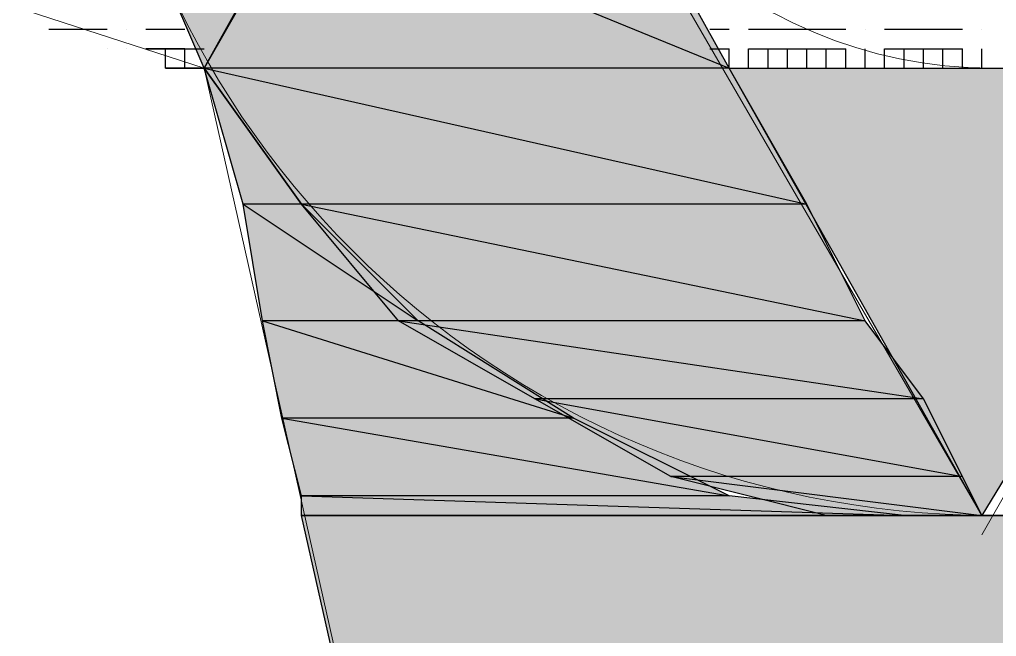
# Model space of a CAD drawing. Header units: millimetres. Extents: x 6 to 745025, y -1528 to 119936.
# Drawn here: x 178.894 to 181.021, y 107.658 to 109.001 of the extents above; entities that cross this region are included whole.
import ezdxf

# ---------------------------------------------------------------- set-up
doc = ezdxf.new("R2010")
doc.units = ezdxf.units.MM
doc.header["$MEASUREMENT"] = 0
doc.layers.get('0').update_dxf_attribs({"linetype": 'CONTINUOUS'})

msp = doc.modelspace()

# ---------------------------------------------------------------- hatches: boundary and pattern name
at = {"true_color": 0x000006}
h = msp.add_hatch(color=0, dxfattribs=at)
h.paths.add_polyline_path([(180.2271, 109.2764), (179.5074, 109.2764), (180.4388, 108.8954)])
h.paths.add_polyline_path([(179.5074, 109.2764), (180.4388, 108.8954), (179.2958, 108.8954)])
at = {"true_color": 0x000003}
msp.add_hatch(color=0, dxfattribs=at).paths.add_polyline_path([(179.1688, 109.1918), (179.4651, 109.1918), (179.2958, 108.8954)])
h = msp.add_hatch(color=0, dxfattribs=at)
h.paths.add_polyline_path([(180.4388, 108.8954), (179.2958, 108.8954), (180.6081, 108.5991)])
h.paths.add_polyline_path([(179.2958, 108.8954), (180.6081, 108.5991), (179.5074, 108.5991)])
at = {"true_color": 0x000005}
h = msp.add_hatch(color=0, dxfattribs=at)
h.paths.add_polyline_path([(179.5074, 108.5991), (179.2958, 108.8954)])
h.paths.add_polyline_path([(179.2958, 108.8954), (179.5074, 108.5991), (179.3804, 108.5991)])
at = {"true_color": 0x000006}
msp.add_hatch(color=0, dxfattribs=at).paths.add_polyline_path([(180.4388, 108.8954), (181.5818, 108.8954), (180.9891, 107.9218)])
at = {"true_color": 0x000005}
h = msp.add_hatch(color=0, dxfattribs=at)
h.paths.add_polyline_path([(179.5074, 108.5991), (179.3804, 108.5991), (179.7614, 108.3451)])
h.paths.add_polyline_path([(179.3804, 108.5991), (179.7614, 108.3451), (179.4228, 108.3451)])
at = {"true_color": 0x000003}
h = msp.add_hatch(color=0, dxfattribs=at)
h.paths.add_polyline_path([(180.6081, 108.5991), (179.5074, 108.5991), (180.7351, 108.3451)])
h.paths.add_polyline_path([(179.5074, 108.5991), (180.7351, 108.3451), (179.7191, 108.3451)])
at = {"true_color": 0x000005}
h = msp.add_hatch(color=0, dxfattribs=at)
h.paths.add_polyline_path([(179.7614, 108.3451), (179.4228, 108.3451), (180.1001, 108.1334)])
h.paths.add_polyline_path([(179.4228, 108.3451), (180.1001, 108.1334), (179.4651, 108.1334)])
at = {"true_color": 0x000003}
h = msp.add_hatch(color=0, dxfattribs=at)
h.paths.add_polyline_path([(180.7351, 108.3451), (179.7191, 108.3451), (180.8621, 108.1758)])
h.paths.add_polyline_path([(179.7191, 108.3451), (180.8621, 108.1758), (180.0154, 108.1758)])
h = msp.add_hatch(color=0, dxfattribs=at)
h.paths.add_polyline_path([(180.8621, 108.1758), (180.0154, 108.1758), (180.9468, 108.0064)])
h.paths.add_polyline_path([(180.0154, 108.1758), (180.9468, 108.0064), (180.3118, 108.0064)])
at = {"true_color": 0x000005}
h = msp.add_hatch(color=0, dxfattribs=at)
h.paths.add_polyline_path([(180.1001, 108.1334), (179.4651, 108.1334), (180.4388, 107.9641)])
h.paths.add_polyline_path([(179.4651, 108.1334), (180.4388, 107.9641), (179.5074, 107.9641)])
at = {"true_color": 0x000003}
h = msp.add_hatch(color=0, dxfattribs=at)
h.paths.add_polyline_path([(180.9468, 108.0064), (180.3118, 108.0064), (180.9891, 107.9218)])
h.paths.add_polyline_path([(180.3118, 108.0064), (180.9891, 107.9218), (180.6504, 107.9218)])
at = {"true_color": 0x000005}
h = msp.add_hatch(color=0, dxfattribs=at)
h.paths.add_polyline_path([(180.4388, 107.9641), (179.5074, 107.9641), (180.8198, 107.9218)])
h.paths.add_polyline_path([(179.5074, 107.9641), (180.8198, 107.9218), (179.5074, 107.9218)])
msp.add_hatch(color=0, dxfattribs=at).paths.add_polyline_path([(179.5074, 107.9218), (182.4708, 107.9218), (180.9891, 101.3601)])
at = {"true_color": 0x000003}
h = msp.add_hatch(color=0, dxfattribs=at)
h.paths.add_polyline_path([(180.9891, 107.9218), (180.6504, 107.9218)])
h.paths.add_polyline_path([(180.6504, 107.9218), (180.9891, 107.9218), (180.9044, 107.9218)])
h = msp.add_hatch(color=0, dxfattribs=at)
h.paths.add_polyline_path([(180.9044, 107.9218), (180.9891, 107.9218)])
h.paths.add_polyline_path([(180.9891, 107.9218), (180.9044, 107.9218)])
h = msp.add_hatch(color=0, dxfattribs=at)
h.paths.add_polyline_path([(181.0738, 107.9218), (180.9891, 107.9218)])
h.paths.add_polyline_path([(181.0738, 107.9218), (180.9891, 107.9218), (181.0314, 107.9218)])

# ---------------------------------------------------------------- linework, layer by layer
at = {"color": 0, "linetype": 'Continuous', "lineweight": 25, "true_color": 0x000005}
for p, q in [((178.9571, 108.9801), (178.9571, 108.9801)), ((178.9571, 108.9801), (178.9571, 108.9801)), ((178.9571, 108.9801), (178.9571, 108.9801)), ((178.9571, 108.9801), (178.9571, 108.9801)), ((178.9571, 108.9801), (178.9571, 108.9801)), ((178.9571, 108.9801), (178.9571, 108.9801)), ((178.9994, 108.9801), (178.9994, 108.9801)), ((178.9994, 108.9801), (178.9994, 108.9801)), ((178.9994, 108.9801), (178.9994, 108.9801)), ((178.9994, 108.9801), (178.9994, 108.9801)), ((178.9994, 108.9801), (178.9994, 108.9801)), ((178.9994, 108.9801), (178.9994, 108.9801)), ((178.9994, 108.9801), (178.9994, 108.9801)), ((179.0418, 108.9801), (179.0841, 108.9801)), ((179.0418, 108.9801), (179.0841, 108.9801)), ((179.0418, 108.9801), (179.0418, 108.9801)), ((179.0418, 108.9801), (179.0418, 108.9801)), ((179.0418, 108.9801), (179.0418, 108.9801)), ((179.0418, 108.9801), (179.0418, 108.9801)), ((179.0418, 108.9801), (179.0418, 108.9801)), ((179.0418, 108.9801), (179.0418, 108.9801)), ((179.0418, 108.9801), (179.0418, 108.9801)), ((179.0841, 108.9801), (179.0841, 108.9801)), ((179.0841, 108.9801), (179.0841, 108.9801)), ((179.0841, 108.9801), (179.0841, 108.9801)), ((179.0841, 108.9801), (179.0841, 108.9801)), ((179.0841, 108.9801), (179.0841, 108.9801)), ((179.0841, 108.9801), (179.0841, 108.9801)), ((179.0841, 108.9801), (179.0841, 108.9801)), ((179.0841, 108.9801), (179.0841, 108.9801)), ((179.1264, 108.9801), (179.1264, 108.9801)), ((179.1264, 108.9801), (179.1264, 108.9801)), ((179.1264, 108.9801), (179.1264, 108.9801)), ((179.1264, 108.9801), (179.1264, 108.9801)), ((179.1264, 108.9801), (179.1264, 108.9801)), ((179.1264, 108.9801), (179.1264, 108.9801)), ((179.1264, 108.9801), (179.1264, 108.9801)), ((179.1264, 108.9801), (179.1264, 108.9801)), ((179.1264, 108.9801), (179.1264, 108.9801)), ((179.1264, 108.9801), (179.1264, 108.9801)), ((179.1264, 108.9801), (179.1264, 108.9801)), ((179.1264, 108.9801), (179.1264, 108.9801)), ((179.1264, 108.9801), (179.1264, 108.9801)), ((179.1264, 108.9801), (179.1264, 108.9801)), ((179.1688, 108.9801), (179.1688, 108.9801)), ((179.1688, 108.9801), (179.1688, 108.9801)), ((179.1688, 108.9801), (179.1688, 108.9801)), ((179.1688, 108.9801), (179.1688, 108.9801)), ((179.1688, 108.9801), (179.1688, 108.9801)), ((179.1688, 108.9801), (179.1688, 108.9801)), ((179.1688, 108.9801), (179.1688, 108.9801)), ((179.1688, 108.9801), (179.1688, 108.9801)), ((179.2111, 108.9801), (179.2111, 108.9801)), ((179.2111, 108.9801), (179.2111, 108.9801)), ((179.2111, 108.9801), (179.2111, 108.9801)), ((179.2111, 108.9801), (179.2111, 108.9801)), ((179.2111, 108.9801), (179.2111, 108.9801)), ((179.2111, 108.9801), (179.2111, 108.9801)), ((179.2111, 108.9801), (179.2111, 108.9801)), ((179.2534, 108.9801), (179.2534, 108.9801)), ((179.2534, 108.9801), (179.2534, 108.9801)), ((179.2534, 108.9801), (179.2534, 108.9801)), ((179.0841, 108.9378), (179.0841, 108.9378)), ((179.0841, 108.9378), (179.0841, 108.9378)), ((179.0841, 108.9378), (179.0841, 108.9378)), ((179.0841, 108.9378), (179.0841, 108.9378)), ((179.0841, 108.9378), (179.0841, 108.9378)), ((179.0841, 108.9378), (179.0841, 108.9378)), ((179.0841, 108.9378), (179.0841, 108.9378)), ((179.0841, 108.9378), (179.0841, 108.9378)), ((179.1264, 108.9378), (179.1264, 108.9378)), ((179.1264, 108.9378), (179.1264, 108.9378)), ((179.1264, 108.9378), (179.1264, 108.9378)), ((179.1264, 108.9378), (179.1264, 108.9378)), ((179.1264, 108.9378), (179.1264, 108.9378)), ((179.1264, 108.9378), (179.1264, 108.9378)), ((179.1264, 108.9378), (179.1264, 108.9378)), ((179.1264, 108.9378), (179.1264, 108.9378)), ((179.1264, 108.9378), (179.1264, 108.9378)), ((179.1264, 108.9378), (179.1264, 108.9378)), ((179.1264, 108.9378), (179.1264, 108.9378)), ((179.1688, 108.9378), (179.1688, 108.9378)), ((179.1688, 108.9378), (179.1688, 108.9378)), ((179.1688, 108.9378), (179.1688, 108.9378)), ((179.1688, 108.9378), (179.1688, 108.9378)), ((179.1688, 108.9378), (179.1688, 108.9378)), ((179.1688, 108.9378), (179.1688, 108.9378)), ((179.1688, 108.9378), (179.1688, 108.9378)), ((179.1688, 108.9378), (179.1688, 108.9378)), ((179.2111, 108.9378), (179.2111, 108.9378)), ((179.2111, 108.8954), (179.2111, 108.9378)), ((179.2111, 108.8954), (179.2111, 108.9378)), ((179.2111, 108.8954), (179.2111, 108.9378)), ((179.2111, 108.8954), (179.2111, 108.9378)), ((179.2111, 108.8954), (179.2111, 108.9378)), ((179.2111, 108.8954), (179.2111, 108.9378)), ((179.2534, 108.8954), (179.2534, 108.9378)), ((179.2534, 108.8954), (179.2534, 108.9378)), ((179.2534, 108.8954), (179.2534, 108.9378)), ((179.2534, 108.8954), (179.2534, 108.9378)), ((179.2534, 108.8954), (179.2534, 108.9378)), ((179.2534, 108.8954), (179.2534, 108.9378)), ((179.2534, 108.8954), (179.2534, 108.9378)), ((179.2958, 108.8954), (179.2958, 108.8954)), ((179.2958, 108.8954), (179.2958, 108.8954)), ((179.2958, 108.8954), (179.2958, 108.8954))]:
    msp.add_line(p, q, dxfattribs=at)
at = {"color": 0, "linetype": 'Continuous', "lineweight": 25, "true_color": 0x000002}
for p, q in [((180.3964, 108.9801), (180.4388, 108.9801)), ((180.3964, 108.9801), (180.4388, 108.9801)), ((180.3964, 108.9801), (180.4388, 108.9801)), ((180.3964, 108.9801), (180.4388, 108.9801)), ((180.3964, 108.9801), (180.4388, 108.9801)), ((180.3964, 108.9801), (180.4388, 108.9801)), ((180.3964, 108.9801), (180.4388, 108.9801)), ((180.3964, 108.9801), (180.3964, 108.9801)), ((180.3964, 108.9801), (180.3964, 108.9801)), ((180.3964, 108.9801), (180.3964, 108.9801)), ((180.3964, 108.9801), (180.3964, 108.9801)), ((180.3964, 108.9801), (180.3964, 108.9801)), ((180.3964, 108.9801), (180.3964, 108.9801)), ((180.3964, 108.9801), (180.3964, 108.9801)), ((180.4388, 108.9801), (180.4388, 108.9801)), ((180.4388, 108.9801), (180.4388, 108.9801)), ((180.4388, 108.9801), (180.4388, 108.9801)), ((180.4388, 108.9801), (180.4388, 108.9801)), ((180.4388, 108.9801), (180.4388, 108.9801)), ((180.4388, 108.9801), (180.4388, 108.9801)), ((180.4388, 108.9801), (180.4388, 108.9801)), ((180.4811, 108.9801), (180.4811, 108.9801)), ((180.4811, 108.9801), (180.4811, 108.9801)), ((180.4811, 108.9801), (180.4811, 108.9801)), ((180.4811, 108.9801), (180.4811, 108.9801)), ((180.4811, 108.9801), (180.4811, 108.9801)), ((180.4811, 108.9801), (180.4811, 108.9801)), ((180.4811, 108.9801), (180.4811, 108.9801)), ((180.4811, 108.9801), (180.4811, 108.9801)), ((180.5234, 108.9801), (180.5234, 108.9801)), ((180.5234, 108.9801), (180.5234, 108.9801)), ((180.5234, 108.9801), (180.5234, 108.9801)), ((180.5234, 108.9801), (180.5234, 108.9801)), ((180.5234, 108.9801), (180.5234, 108.9801)), ((180.5234, 108.9801), (180.5234, 108.9801)), ((180.5234, 108.9801), (180.5234, 108.9801)), ((180.5658, 108.9801), (180.5658, 108.9801)), ((180.5658, 108.9801), (180.5658, 108.9801)), ((180.5658, 108.9801), (180.5658, 108.9801)), ((180.5658, 108.9801), (180.5658, 108.9801)), ((180.5658, 108.9801), (180.5658, 108.9801)), ((180.5658, 108.9801), (180.5658, 108.9801)), ((180.5658, 108.9801), (180.5658, 108.9801)), ((180.6081, 108.9801), (180.6081, 108.9801)), ((180.6081, 108.9801), (180.6081, 108.9801)), ((180.6081, 108.9801), (180.6081, 108.9801)), ((180.6081, 108.9801), (180.6081, 108.9801)), ((180.6081, 108.9801), (180.6081, 108.9801)), ((180.6081, 108.9801), (180.6081, 108.9801)), ((180.6081, 108.9801), (180.6081, 108.9801)), ((180.3964, 108.9378), (180.4388, 108.9378)), ((180.3964, 108.9378), (180.4388, 108.9378)), ((180.3964, 108.9378), (180.4388, 108.9378)), ((180.3964, 108.9378), (180.4388, 108.9378)), ((180.3964, 108.9378), (180.4388, 108.9378)), ((180.3964, 108.9378), (180.4388, 108.9378)), ((180.3964, 108.9378), (180.3964, 108.9378)), ((180.3964, 108.9378), (180.3964, 108.9378)), ((180.3964, 108.9378), (180.3964, 108.9378)), ((180.4388, 108.9378), (180.4388, 108.9378)), ((180.4388, 108.9378), (180.4388, 108.9378)), ((180.4388, 108.8954), (180.4388, 108.9378)), ((180.4388, 108.8954), (180.4388, 108.9378)), ((180.4388, 108.8954), (180.4388, 108.9378)), ((180.4388, 108.8954), (180.4388, 108.9378)), ((180.4388, 108.8954), (180.4388, 108.9378)), ((180.4388, 108.8954), (180.4388, 108.9378)), ((180.4811, 108.8954), (180.4811, 108.9378)), ((180.4811, 108.8954), (180.4811, 108.9378)), ((180.4811, 108.8954), (180.4811, 108.9378)), ((180.4811, 108.8954), (180.4811, 108.9378)), ((180.4811, 108.8954), (180.4811, 108.9378)), ((180.4811, 108.8954), (180.4811, 108.9378)), ((180.4811, 108.8954), (180.4811, 108.9378)), ((180.4811, 108.8954), (180.4811, 108.9378)), ((180.5234, 108.8954), (180.5234, 108.9378)), ((180.5234, 108.8954), (180.5234, 108.9378)), ((180.5234, 108.8954), (180.5234, 108.9378)), ((180.5234, 108.8954), (180.5234, 108.9378)), ((180.5234, 108.8954), (180.5234, 108.9378)), ((180.5234, 108.8954), (180.5234, 108.9378)), ((180.5234, 108.8954), (180.5234, 108.9378)), ((180.5658, 108.8954), (180.5658, 108.9378)), ((180.5658, 108.8954), (180.5658, 108.9378)), ((180.5658, 108.8954), (180.5658, 108.9378)), ((180.5658, 108.8954), (180.5658, 108.9378)), ((180.5658, 108.8954), (180.5658, 108.9378)), ((180.5658, 108.8954), (180.5658, 108.9378)), ((180.5658, 108.8954), (180.5658, 108.9378)), ((180.6081, 108.8954), (180.6081, 108.9378)), ((180.6081, 108.8954), (180.6081, 108.9378)), ((180.6081, 108.8954), (180.6081, 108.9378)), ((180.6081, 108.8954), (180.6081, 108.9378)), ((180.6081, 108.8954), (180.6081, 108.9378)), ((180.6081, 108.8954), (180.6081, 108.9378)), ((180.6081, 108.8954), (180.6081, 108.9378)), ((180.6504, 108.8954), (180.6504, 108.9378)), ((180.6504, 108.8954), (180.6504, 108.9378)), ((180.6504, 108.8954), (180.6504, 108.9378)), ((180.6504, 108.8954), (180.6504, 108.9378)), ((180.6504, 108.8954), (180.6504, 108.9378)), ((180.6504, 108.8954), (180.6504, 108.9378)), ((180.6504, 108.8954), (180.6504, 108.9378)), ((180.6928, 108.8954), (180.6928, 108.9378)), ((180.6928, 108.8954), (180.6928, 108.9378)), ((180.6928, 108.8954), (180.6928, 108.9378)), ((180.6928, 108.8954), (180.6928, 108.9378)), ((180.6928, 108.8954), (180.6928, 108.9378)), ((180.6928, 108.8954), (180.6928, 108.9378)), ((180.6928, 108.8954), (180.6928, 108.9378)), ((180.7351, 108.9378), (180.7351, 108.9378)), ((180.7351, 108.9378), (180.7351, 108.9378)), ((180.7351, 108.8954), (180.7351, 108.9378)), ((180.7351, 108.8954), (180.7351, 108.9378)), ((180.7351, 108.8954), (180.7351, 108.9378)), ((180.7351, 108.8954), (180.7351, 108.9378)), ((180.7351, 108.8954), (180.7351, 108.9378)), ((180.7351, 108.8954), (180.7351, 108.9378)), ((180.7351, 108.8954), (180.7351, 108.9378)), ((180.7774, 108.8954), (180.7774, 108.9378)), ((180.4388, 108.8954), (180.4388, 108.8954)), ((180.4388, 108.8954), (180.4388, 108.8954)), ((180.4388, 108.8954), (180.4388, 108.8954)), ((180.4388, 108.8954), (180.4388, 108.8954)), ((180.4388, 108.8954), (180.4388, 108.8954)), ((180.7351, 108.8954), (180.7351, 108.8954)), ((180.7351, 108.8954), (180.7351, 108.8954)), ((180.7351, 108.8954), (180.7351, 108.8954)), ((180.7351, 108.8954), (180.7351, 108.8954)), ((180.7351, 108.8954), (180.7351, 108.8954)), ((180.7774, 108.8954), (180.7774, 108.8954)), ((180.7774, 108.8954), (180.8198, 108.8954)), ((180.7774, 108.8954), (180.8198, 108.8954)), ((180.7774, 108.8954), (180.7774, 108.8954)), ((180.7774, 108.8954), (180.7774, 108.8954)), ((180.7774, 108.8954), (180.7774, 108.8954)), ((180.7774, 108.8954), (180.7774, 108.8954)), ((180.7774, 108.8954), (180.7774, 108.8954)), ((180.7774, 108.8954), (180.7774, 108.8954)), ((180.7774, 108.8954), (180.7774, 108.8954)), ((180.8198, 108.8954), (180.8198, 108.8954)), ((180.8198, 108.8954), (180.8198, 108.8954)), ((180.8198, 108.8954), (180.8198, 108.8954)), ((180.8198, 108.8954), (180.8198, 108.8954)), ((180.8198, 108.8954), (180.8198, 108.8954)), ((180.8198, 108.8954), (180.8198, 108.8954)), ((180.8198, 108.8954), (180.8198, 108.8954)), ((180.8621, 108.8954), (180.8621, 108.8954)), ((180.8621, 108.8954), (180.8621, 108.8954)), ((180.8621, 108.8954), (180.8621, 108.8954)), ((180.8621, 108.8954), (180.8621, 108.8954)), ((180.8621, 108.8954), (180.8621, 108.8954)), ((180.8621, 108.8954), (180.8621, 108.8954)), ((180.8621, 108.8954), (180.8621, 108.8954)), ((180.9044, 108.8954), (180.9044, 108.8954)), ((180.9044, 108.8954), (180.9044, 108.8954)), ((180.9044, 108.8954), (180.9044, 108.8954)), ((180.9044, 108.8954), (180.9044, 108.8954)), ((180.9044, 108.8954), (180.9044, 108.8954)), ((180.9044, 108.8954), (180.9044, 108.8954)), ((180.9044, 108.8954), (180.9044, 108.8954)), ((180.9468, 108.8954), (180.9468, 108.8954)), ((180.9468, 108.8954), (180.9468, 108.8954)), ((180.9468, 108.8954), (180.9468, 108.8954)), ((180.9468, 108.8954), (180.9468, 108.8954)), ((180.9468, 108.8954), (180.9468, 108.8954))]:
    msp.add_line(p, q, dxfattribs=at)
at = {"color": 0, "linetype": 'Continuous', "lineweight": 25, "true_color": 0x000001}
for p, q in [((180.5234, 108.9801), (180.5234, 108.9801)), ((180.5658, 108.9801), (180.5658, 108.9801)), ((180.5658, 108.9801), (180.5658, 108.9801)), ((180.5658, 108.9801), (180.5658, 108.9801)), ((180.5658, 108.9801), (180.5658, 108.9801)), ((180.5658, 108.9801), (180.5658, 108.9801)), ((180.5658, 108.9801), (180.5658, 108.9801)), ((180.5658, 108.9801), (180.5658, 108.9801)), ((180.6081, 108.9801), (180.6081, 108.9801)), ((180.6081, 108.9801), (180.6081, 108.9801)), ((180.6081, 108.9801), (180.6081, 108.9801)), ((180.6081, 108.9801), (180.6081, 108.9801)), ((180.6081, 108.9801), (180.6081, 108.9801)), ((180.6081, 108.9801), (180.6081, 108.9801)), ((180.6081, 108.9801), (180.6081, 108.9801)), ((180.6504, 108.9801), (180.6504, 108.9801)), ((180.6504, 108.9801), (180.6504, 108.9801)), ((180.6504, 108.9801), (180.6504, 108.9801)), ((180.6504, 108.9801), (180.6504, 108.9801)), ((180.6504, 108.9801), (180.6504, 108.9801)), ((180.6504, 108.9801), (180.6504, 108.9801)), ((180.6504, 108.9801), (180.6504, 108.9801)), ((180.6928, 108.9801), (180.6928, 108.9801)), ((180.6928, 108.9801), (180.6928, 108.9801)), ((180.6928, 108.9801), (180.6928, 108.9801)), ((180.6928, 108.9801), (180.6928, 108.9801)), ((180.6928, 108.9801), (180.6928, 108.9801)), ((180.6928, 108.9801), (180.6928, 108.9801)), ((180.6928, 108.9801), (180.6928, 108.9801)), ((180.7351, 108.9801), (180.7351, 108.9801)), ((180.7351, 108.9801), (180.7351, 108.9801)), ((180.7351, 108.9801), (180.7351, 108.9801)), ((180.7351, 108.9801), (180.7351, 108.9801)), ((180.7351, 108.9801), (180.7351, 108.9801)), ((180.7351, 108.9801), (180.7351, 108.9801)), ((180.7351, 108.9801), (180.7351, 108.9801)), ((180.7351, 108.9801), (180.7351, 108.9801)), ((180.7351, 108.9801), (180.7351, 108.9801)), ((180.7351, 108.9801), (180.7351, 108.9801)), ((180.7351, 108.9801), (180.7351, 108.9801)), ((180.7351, 108.9801), (180.7351, 108.9801)), ((180.7351, 108.9801), (180.7351, 108.9801)), ((180.7351, 108.9801), (180.7351, 108.9801)), ((180.7774, 108.9801), (180.7774, 108.9801)), ((180.7774, 108.9801), (180.7774, 108.9801)), ((180.7774, 108.9801), (180.7774, 108.9801)), ((180.7774, 108.9801), (180.7774, 108.9801)), ((180.7774, 108.9801), (180.7774, 108.9801)), ((180.7774, 108.9801), (180.7774, 108.9801)), ((180.7774, 108.9801), (180.7774, 108.9801)), ((180.7774, 108.9801), (180.7774, 108.9801)), ((180.8198, 108.9801), (180.8198, 108.9801)), ((180.8198, 108.9801), (180.8198, 108.9801)), ((180.8198, 108.9801), (180.8198, 108.9801)), ((180.8198, 108.9801), (180.8198, 108.9801)), ((180.8198, 108.9801), (180.8198, 108.9801)), ((180.8198, 108.9801), (180.8198, 108.9801)), ((180.8198, 108.9801), (180.8198, 108.9801)), ((180.8621, 108.9801), (180.8621, 108.9801)), ((180.8621, 108.9801), (180.8621, 108.9801)), ((180.8621, 108.9801), (180.8621, 108.9801)), ((180.8621, 108.9801), (180.8621, 108.9801)), ((180.8621, 108.9801), (180.8621, 108.9801)), ((180.8621, 108.9801), (180.8621, 108.9801)), ((180.8621, 108.9801), (180.8621, 108.9801)), ((180.9044, 108.9801), (180.9044, 108.9801)), ((180.9044, 108.9801), (180.9044, 108.9801)), ((180.9044, 108.9801), (180.9044, 108.9801)), ((180.9044, 108.9801), (180.9044, 108.9801)), ((180.9044, 108.9801), (180.9044, 108.9801)), ((180.9044, 108.9801), (180.9044, 108.9801)), ((180.9044, 108.9801), (180.9044, 108.9801)), ((180.9468, 108.9801), (180.9468, 108.9801)), ((180.9468, 108.9801), (180.9468, 108.9801)), ((180.9468, 108.9801), (180.9468, 108.9801)), ((180.9468, 108.9801), (180.9468, 108.9801)), ((180.9468, 108.9801), (180.9468, 108.9801)), ((180.9468, 108.9801), (180.9468, 108.9801)), ((180.9468, 108.9801), (180.9468, 108.9801)), ((180.9891, 108.9801), (180.9891, 108.9801)), ((180.9891, 108.9801), (180.9891, 108.9801)), ((180.9891, 108.9801), (180.9891, 108.9801)), ((180.9891, 108.9801), (180.9891, 108.9801)), ((180.9891, 108.9801), (180.9891, 108.9801)), ((180.9891, 108.9801), (180.9891, 108.9801)), ((180.9891, 108.9801), (180.9891, 108.9801)), ((180.9891, 108.9801), (180.9891, 108.9801)), ((180.9891, 108.9801), (180.9891, 108.9801)), ((180.9891, 108.9801), (180.9891, 108.9801)), ((180.9891, 108.9801), (180.9891, 108.9801)), ((180.9891, 108.9801), (180.9891, 108.9801)), ((180.9891, 108.9801), (180.9891, 108.9801)), ((180.9891, 108.9801), (180.9891, 108.9801)), ((180.6504, 108.9378), (180.6928, 108.9378)), ((180.6504, 108.9378), (180.6928, 108.9378)), ((180.6504, 108.9378), (180.6504, 108.9378)), ((180.6504, 108.9378), (180.6504, 108.9378)), ((180.6504, 108.9378), (180.6504, 108.9378)), ((180.6504, 108.9378), (180.6504, 108.9378)), ((180.6504, 108.9378), (180.6504, 108.9378)), ((180.6504, 108.9378), (180.6504, 108.9378)), ((180.6504, 108.9378), (180.6504, 108.9378)), ((180.6928, 108.9378), (180.6928, 108.9378)), ((180.6928, 108.9378), (180.6928, 108.9378)), ((180.6928, 108.9378), (180.6928, 108.9378)), ((180.6928, 108.9378), (180.6928, 108.9378)), ((180.6928, 108.9378), (180.6928, 108.9378)), ((180.6928, 108.9378), (180.6928, 108.9378)), ((180.6928, 108.9378), (180.6928, 108.9378)), ((180.6928, 108.9378), (180.6928, 108.9378)), ((180.6928, 108.9378), (180.6928, 108.9378)), ((180.6928, 108.9378), (180.6928, 108.9378)), ((180.7351, 108.9378), (180.7351, 108.9378)), ((180.7351, 108.9378), (180.7351, 108.9378)), ((180.7351, 108.9378), (180.7351, 108.9378)), ((180.7351, 108.9378), (180.7351, 108.9378)), ((180.7351, 108.9378), (180.7351, 108.9378)), ((180.7351, 108.9378), (180.7351, 108.9378)), ((180.7351, 108.9378), (180.7351, 108.9378)), ((180.7351, 108.9378), (180.7351, 108.9378)), ((180.7351, 108.9378), (180.7351, 108.9378)), ((180.7351, 108.9378), (180.7351, 108.9378)), ((180.7351, 108.9378), (180.7351, 108.9378)), ((180.7351, 108.9378), (180.7351, 108.9378)), ((180.7351, 108.9378), (180.7351, 108.9378)), ((180.7351, 108.9378), (180.7351, 108.9378)), ((180.7774, 108.9378), (180.7774, 108.9378)), ((180.7774, 108.8954), (180.7774, 108.9378)), ((180.7774, 108.8954), (180.7774, 108.9378)), ((180.7774, 108.8954), (180.7774, 108.9378)), ((180.7774, 108.8954), (180.7774, 108.9378)), ((180.7774, 108.8954), (180.7774, 108.9378)), ((180.7774, 108.8954), (180.7774, 108.9378)), ((180.7774, 108.8954), (180.7774, 108.9378)), ((180.8198, 108.8954), (180.8198, 108.9378)), ((180.8198, 108.8954), (180.8198, 108.9378)), ((180.8198, 108.8954), (180.8198, 108.9378)), ((180.8198, 108.8954), (180.8198, 108.9378)), ((180.8198, 108.8954), (180.8198, 108.9378)), ((180.8198, 108.8954), (180.8198, 108.9378)), ((180.8198, 108.8954), (180.8198, 108.9378)), ((180.8621, 108.8954), (180.8621, 108.9378)), ((180.8621, 108.8954), (180.8621, 108.9378)), ((180.8621, 108.8954), (180.8621, 108.9378)), ((180.8621, 108.8954), (180.8621, 108.9378)), ((180.8621, 108.8954), (180.8621, 108.9378)), ((180.8621, 108.8954), (180.8621, 108.9378)), ((180.8621, 108.8954), (180.8621, 108.9378)), ((180.9044, 108.8954), (180.9044, 108.9378)), ((180.9044, 108.8954), (180.9044, 108.9378)), ((180.9044, 108.8954), (180.9044, 108.9378)), ((180.9044, 108.8954), (180.9044, 108.9378)), ((180.9044, 108.8954), (180.9044, 108.9378)), ((180.9044, 108.8954), (180.9044, 108.9378)), ((180.9044, 108.8954), (180.9044, 108.9378)), ((180.9468, 108.8954), (180.9468, 108.9378)), ((180.9468, 108.8954), (180.9468, 108.9378)), ((180.9468, 108.8954), (180.9468, 108.9378)), ((180.9468, 108.8954), (180.9468, 108.9378)), ((180.9468, 108.8954), (180.9468, 108.9378)), ((180.9468, 108.8954), (180.9468, 108.9378)), ((180.9468, 108.8954), (180.9468, 108.9378)), ((180.9891, 108.9378), (180.9891, 108.9378)), ((180.9891, 108.9378), (180.9891, 108.9378)), ((180.9891, 108.9378), (180.9891, 108.9378)), ((180.9891, 108.9378), (180.9891, 108.9378)), ((180.9891, 108.9378), (180.9891, 108.9378)), ((180.9891, 108.9378), (180.9891, 108.9378)), ((180.9891, 108.9378), (180.9891, 108.9378)), ((180.9891, 108.8954), (180.9891, 108.9378)), ((180.9891, 108.8954), (180.9891, 108.9378)), ((180.9891, 108.8954), (180.9891, 108.9378)), ((180.9891, 108.8954), (180.9891, 108.9378)), ((180.9891, 108.8954), (180.9891, 108.9378)), ((180.9891, 108.8954), (180.9891, 108.9378)), ((180.9891, 108.8954), (180.9891, 108.9378)), ((180.9468, 108.8954), (180.9468, 108.8954)), ((180.9891, 108.8954), (180.9891, 108.8954)), ((180.9891, 108.8954), (180.9891, 108.8954)), ((180.9891, 108.8954), (180.9891, 108.8954)), ((180.9891, 108.8954), (180.9891, 108.8954)), ((180.9891, 108.8954), (180.9891, 108.8954))]:
    msp.add_line(p, q, dxfattribs=at)
at = {"color": 0, "linetype": 'Continuous', "lineweight": 18, "true_color": 0x000003}
msp.add_lwpolyline([(180.9891, 111.8588), (179.2958, 108.8954), (182.6824, 108.8954)], close=True, dxfattribs=at)
for points in [[(179.2958, 110.8428), (176.2901, 109.8691), (179.2958, 108.8954)], [(180.9891, 107.8794), (182.6824, 110.8428), (179.2958, 110.8428), (180.9891, 107.9218)], [(179.2958, 108.8954), (180.9891, 101.3601), (182.6824, 108.8954)]]:
    msp.add_lwpolyline(points, dxfattribs=at)
at = {"color": 0, "linetype": 'Continuous', "lineweight": -2, "true_color": 0x000006}
for points in [[(179.5074, 109.2764), (180.4388, 108.8954), (179.2958, 108.8954)], [(180.2271, 109.2764), (179.5074, 109.2764), (180.4388, 108.8954)], [(180.4388, 108.8954), (181.5818, 108.8954), (180.9891, 107.9218)]]:
    msp.add_lwpolyline(points, close=True, dxfattribs=at)
at = {"color": 0, "linetype": 'Continuous', "lineweight": -2, "true_color": 0x000003}
for points in [[(179.1688, 109.1918), (179.4651, 109.1918), (179.2958, 108.8954)], [(180.4388, 108.8954), (179.2958, 108.8954), (180.6081, 108.5991)], [(179.2958, 108.8954), (180.6081, 108.5991), (179.5074, 108.5991)], [(180.6081, 108.5991), (179.5074, 108.5991), (180.7351, 108.3451)], [(179.5074, 108.5991), (180.7351, 108.3451), (179.7191, 108.3451)], [(180.7351, 108.3451), (179.7191, 108.3451), (180.8621, 108.1758)], [(179.7191, 108.3451), (180.8621, 108.1758), (180.0154, 108.1758)], [(180.8621, 108.1758), (180.0154, 108.1758), (180.9468, 108.0064)], [(180.0154, 108.1758), (180.9468, 108.0064), (180.3118, 108.0064)], [(180.9468, 108.0064), (180.3118, 108.0064), (180.9891, 107.9218)], [(180.3118, 108.0064), (180.9891, 107.9218), (180.6504, 107.9218)], [(180.9891, 107.9218), (180.6504, 107.9218)], [(180.6504, 107.9218), (180.9891, 107.9218), (180.9044, 107.9218)], [(180.9044, 107.9218), (180.9891, 107.9218), (180.9891, 107.9218)], [(180.9891, 107.9218), (180.9891, 107.9218), (180.9044, 107.9218)], [(181.0738, 107.9218), (181.0738, 107.9218), (180.9891, 107.9218)], [(181.0738, 107.9218), (180.9891, 107.9218), (181.0314, 107.9218)], [(180.9891, 107.9218), (180.9891, 107.9218)]]:
    msp.add_lwpolyline(points, close=True, dxfattribs=at)
at = {"color": 0, "linetype": 'Continuous', "lineweight": 25, "true_color": 0x000005}
for points in [[(178.9571, 108.9801), (178.9994, 108.9801), (179.0418, 108.9801), (179.0841, 108.9801)], [(178.9571, 108.9801), (178.9994, 108.9801), (179.0418, 108.9801), (179.0841, 108.9801)], [(178.9994, 108.9801), (179.0418, 108.9801), (179.0841, 108.9801)], [(178.9994, 108.9801), (179.0418, 108.9801), (179.0841, 108.9801)], [(179.1688, 108.9801), (179.2111, 108.9801), (179.2534, 108.9801)], [(179.1688, 108.9801), (179.2111, 108.9801), (179.2534, 108.9801)], [(179.1688, 108.9801), (179.2111, 108.9801), (179.2534, 108.9801)], [(179.1688, 108.9801), (179.2111, 108.9801), (179.2534, 108.9801)], [(179.1688, 108.9801), (179.2111, 108.9801), (179.2534, 108.9801)], [(179.1688, 108.9801), (179.2111, 108.9801), (179.2534, 108.9801)], [(179.1688, 108.9801), (179.2111, 108.9801), (179.2534, 108.9801)], [(179.1688, 108.9378), (179.2111, 108.9378), (179.2534, 108.9378)], [(179.1688, 108.9378), (179.2111, 108.9378), (179.2534, 108.9378)], [(179.1688, 108.9378), (179.2111, 108.9378), (179.2534, 108.9378)], [(179.2534, 108.9378), (179.2111, 108.9378), (179.1688, 108.9378), (179.2111, 108.9378), (179.2534, 108.9378), (179.2111, 108.9378), (179.1688, 108.9378)], [(179.2111, 108.9378), (179.2534, 108.9378), (179.2958, 108.9378)]]:
    msp.add_lwpolyline(points, dxfattribs=at)
at = {"color": 0, "linetype": 'Continuous', "lineweight": 25, "true_color": 0x000002}
for points in [[(180.4811, 108.9801), (180.5234, 108.9801), (180.5658, 108.9801)], [(180.4811, 108.9801), (180.5234, 108.9801), (180.5658, 108.9801)], [(180.4811, 108.9801), (180.5234, 108.9801), (180.5658, 108.9801)], [(180.4811, 108.9801), (180.5234, 108.9801), (180.5658, 108.9801)], [(180.4811, 108.9801), (180.5234, 108.9801), (180.5658, 108.9801), (180.6081, 108.9801)], [(180.4811, 108.9801), (180.5234, 108.9801), (180.5658, 108.9801), (180.6081, 108.9801)], [(180.4811, 108.9801), (180.5234, 108.9801), (180.5658, 108.9801), (180.6081, 108.9801)], [(180.4811, 108.9378), (180.5234, 108.9378), (180.5658, 108.9378), (180.6081, 108.9378), (180.6504, 108.9378)], [(180.4811, 108.9378), (180.5234, 108.9378), (180.5658, 108.9378), (180.6081, 108.9378), (180.6504, 108.9378)], [(180.4811, 108.9378), (180.5234, 108.9378), (180.5658, 108.9378), (180.6081, 108.9378), (180.6504, 108.9378), (180.6928, 108.9378)], [(180.4811, 108.9378), (180.5234, 108.9378), (180.5658, 108.9378), (180.6081, 108.9378), (180.6504, 108.9378), (180.6928, 108.9378)], [(180.4811, 108.9378), (180.5234, 108.9378), (180.5658, 108.9378), (180.6081, 108.9378), (180.6504, 108.9378), (180.6928, 108.9378)], [(180.4811, 108.9378), (180.5234, 108.9378), (180.5658, 108.9378), (180.6081, 108.9378), (180.6504, 108.9378), (180.6928, 108.9378)], [(180.4811, 108.9378), (180.5234, 108.9378), (180.5658, 108.9378), (180.6081, 108.9378), (180.6504, 108.9378), (180.6928, 108.9378)], [(180.4811, 108.8954), (180.5234, 108.8954), (180.5658, 108.8954), (180.6081, 108.8954), (180.6504, 108.8954), (180.6928, 108.8954)], [(180.4811, 108.8954), (180.5234, 108.8954), (180.5658, 108.8954), (180.6081, 108.8954), (180.6504, 108.8954), (180.6928, 108.8954)], [(180.4811, 108.8954), (180.5234, 108.8954), (180.5658, 108.8954), (180.6081, 108.8954), (180.6504, 108.8954), (180.6928, 108.8954)], [(180.4811, 108.8954), (180.5234, 108.8954), (180.5658, 108.8954), (180.6081, 108.8954), (180.6504, 108.8954), (180.6928, 108.8954)], [(180.4811, 108.8954), (180.5234, 108.8954), (180.5658, 108.8954), (180.6081, 108.8954), (180.6504, 108.8954), (180.6928, 108.8954)], [(180.7774, 108.8954), (180.8198, 108.8954), (180.8621, 108.8954)], [(180.7774, 108.8954), (180.8198, 108.8954), (180.8621, 108.8954), (180.9044, 108.8954), (180.9468, 108.8954)]]:
    msp.add_lwpolyline(points, dxfattribs=at)
at = {"color": 0, "linetype": 'Continuous', "lineweight": 25, "true_color": 0x000001}
for points in [[(180.5658, 108.9801), (180.6081, 108.9801), (180.6504, 108.9801), (180.6928, 108.9801)], [(180.5658, 108.9801), (180.6081, 108.9801), (180.6504, 108.9801), (180.6928, 108.9801)], [(180.5658, 108.9801), (180.6081, 108.9801), (180.6504, 108.9801), (180.6928, 108.9801)], [(180.5658, 108.9801), (180.6081, 108.9801), (180.6504, 108.9801), (180.6928, 108.9801)], [(180.6081, 108.9801), (180.6504, 108.9801), (180.6928, 108.9801)], [(180.6081, 108.9801), (180.6504, 108.9801), (180.6928, 108.9801)], [(180.6081, 108.9801), (180.6504, 108.9801), (180.6928, 108.9801)], [(180.7774, 108.9801), (180.8198, 108.9801), (180.8621, 108.9801), (180.9044, 108.9801), (180.9468, 108.9801)], [(180.7774, 108.9801), (180.8198, 108.9801), (180.8621, 108.9801), (180.9044, 108.9801), (180.9468, 108.9801)], [(180.7774, 108.9801), (180.8198, 108.9801), (180.8621, 108.9801), (180.9044, 108.9801), (180.9468, 108.9801)], [(180.7774, 108.9801), (180.8198, 108.9801), (180.8621, 108.9801), (180.9044, 108.9801), (180.9468, 108.9801)], [(180.7774, 108.9801), (180.8198, 108.9801), (180.8621, 108.9801), (180.9044, 108.9801), (180.9468, 108.9801)], [(180.7774, 108.9801), (180.8198, 108.9801), (180.8621, 108.9801), (180.9044, 108.9801), (180.9468, 108.9801)], [(180.7774, 108.9801), (180.8198, 108.9801), (180.8621, 108.9801), (180.9044, 108.9801), (180.9468, 108.9801)], [(180.7774, 108.9378), (180.8198, 108.9378), (180.8621, 108.9378), (180.9044, 108.9378), (180.9468, 108.9378)], [(180.7774, 108.9378), (180.8198, 108.9378), (180.8621, 108.9378), (180.9044, 108.9378), (180.9468, 108.9378)], [(180.7774, 108.9378), (180.8198, 108.9378), (180.8621, 108.9378), (180.9044, 108.9378), (180.9468, 108.9378)], [(180.7774, 108.9378), (180.8198, 108.9378), (180.8621, 108.9378), (180.9044, 108.9378), (180.9468, 108.9378)], [(180.7774, 108.9378), (180.8198, 108.9378), (180.8621, 108.9378), (180.9044, 108.9378), (180.9468, 108.9378)], [(180.7774, 108.9378), (180.8198, 108.9378), (180.8621, 108.9378), (180.9044, 108.9378), (180.9468, 108.9378)], [(180.7774, 108.9378), (180.8198, 108.9378), (180.8621, 108.9378), (180.9044, 108.9378), (180.9468, 108.9378)], [(180.7774, 108.8954), (180.8198, 108.8954), (180.8621, 108.8954), (180.9044, 108.8954), (180.9468, 108.8954)], [(180.8198, 108.8954), (180.8621, 108.8954), (180.9044, 108.8954), (180.9468, 108.8954)], [(180.8198, 108.8954), (180.8621, 108.8954), (180.9044, 108.8954), (180.9468, 108.8954)], [(180.8621, 108.8954), (180.9044, 108.8954), (180.9468, 108.8954)]]:
    msp.add_lwpolyline(points, dxfattribs=at)
at = {"color": 0, "linetype": 'Continuous', "lineweight": 25, "true_color": 0x000005}
msp.add_lwpolyline([(179.2958, 108.8954), (179.2534, 108.8954), (179.2111, 108.8954), (179.2534, 108.8954), (179.2958, 108.8954), (179.2534, 108.8954)], close=True, dxfattribs=at)
at = {"color": 0, "linetype": 'Continuous', "lineweight": -2, "true_color": 0x000005}
for points in [[(179.5074, 108.5991), (179.2958, 108.8954)], [(179.2958, 108.8954), (179.5074, 108.5991), (179.3804, 108.5991)], [(179.5074, 108.5991), (179.3804, 108.5991), (179.7614, 108.3451)], [(179.3804, 108.5991), (179.7614, 108.3451), (179.4228, 108.3451)], [(179.7614, 108.3451), (179.4228, 108.3451), (180.1001, 108.1334)], [(179.4228, 108.3451), (180.1001, 108.1334), (179.4651, 108.1334)], [(180.1001, 108.1334), (179.4651, 108.1334), (180.4388, 107.9641)], [(179.4651, 108.1334), (180.4388, 107.9641), (179.5074, 107.9641)], [(180.4388, 107.9641), (179.5074, 107.9641), (180.8198, 107.9218)], [(179.5074, 107.9641), (180.8198, 107.9218), (179.5074, 107.9218)], [(179.5074, 107.9218), (182.4708, 107.9218), (180.9891, 101.3601)]]:
    msp.add_lwpolyline(points, close=True, dxfattribs=at)
at = {"color": 0, "linetype": 'Continuous', "lineweight": 18, "true_color": 0x000003}
for points in [[(179.0418, 109.8903), (179.0418, 108.8031), (179.9231, 107.9218), (181.0103, 107.9218)], [(180.0154, 109.8903), (180.0154, 109.3408), (180.4608, 108.8954), (181.0103, 108.8954)], [(181.0103, 107.9218), (182.0974, 107.9218), (182.9788, 108.8031), (182.9788, 109.8903)], [(181.0103, 108.8954), (181.5597, 108.8954), (182.0051, 109.3408), (182.0051, 109.8903)]]:
    msp.add_open_spline(points, degree=3, dxfattribs=at)

doc.saveas('drawing.dxf')
